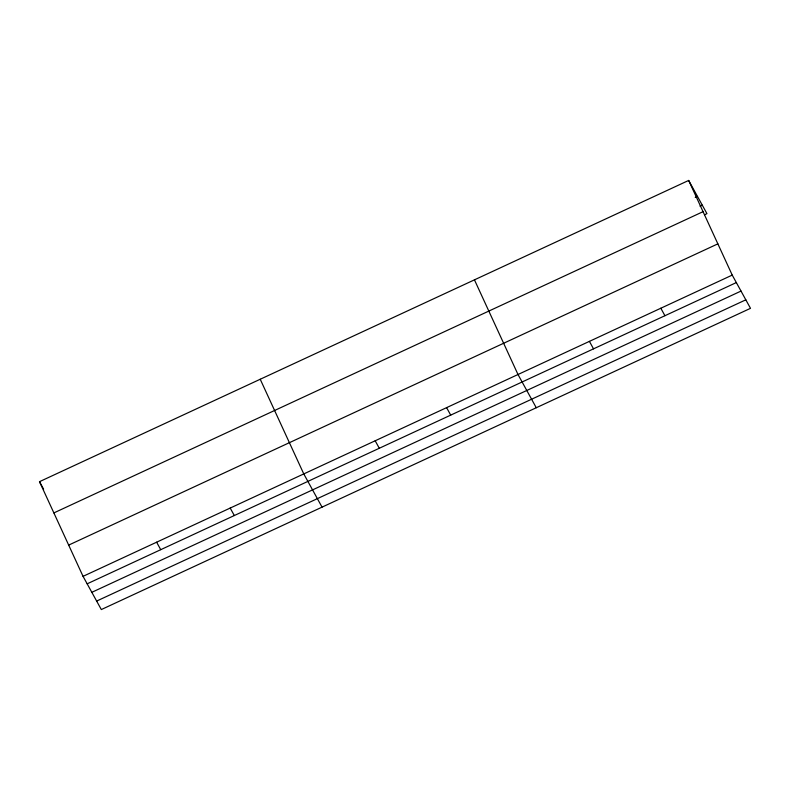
<?xml version="1.0" encoding="UTF-8"?>
<svg xmlns="http://www.w3.org/2000/svg" width="790" height="790" viewBox="0 0 790 790"><rect width="100%" height="100%" fill="white"/><g stroke="black" fill="none" stroke-linecap="round" stroke-linejoin="round"><path stroke-width="1.19" d="M688.683 180.436L732.231 275.098L750.5 308.327L101.317 609.564L83.049 576.345L39.5 481.673L688.683 180.436L706.951 213.656L704.72 214.692M695.24 197.441L697.471 196.414M700.049 206.2L702.28 205.163M53.868 512.917L703.051 211.671M68.681 545.1L717.863 243.853M83.049 576.345L732.231 275.098M87.167 583.82L736.349 282.573M91.838 592.312L741.02 291.075M96.647 601.072L745.829 299.825M660.825 308.228L664.933 315.714M589.409 341.369L593.527 348.854M536.272 407.739L518.003 374.509L474.454 279.848M446.597 407.64L450.705 415.125M375.181 440.781L379.299 448.256M322.043 507.14L303.775 473.921L260.226 379.249M230.196 508.059L234.314 515.534M156.627 542.197L160.735 549.682M39.5 481.673L43.608 489.158"/></g></svg>
